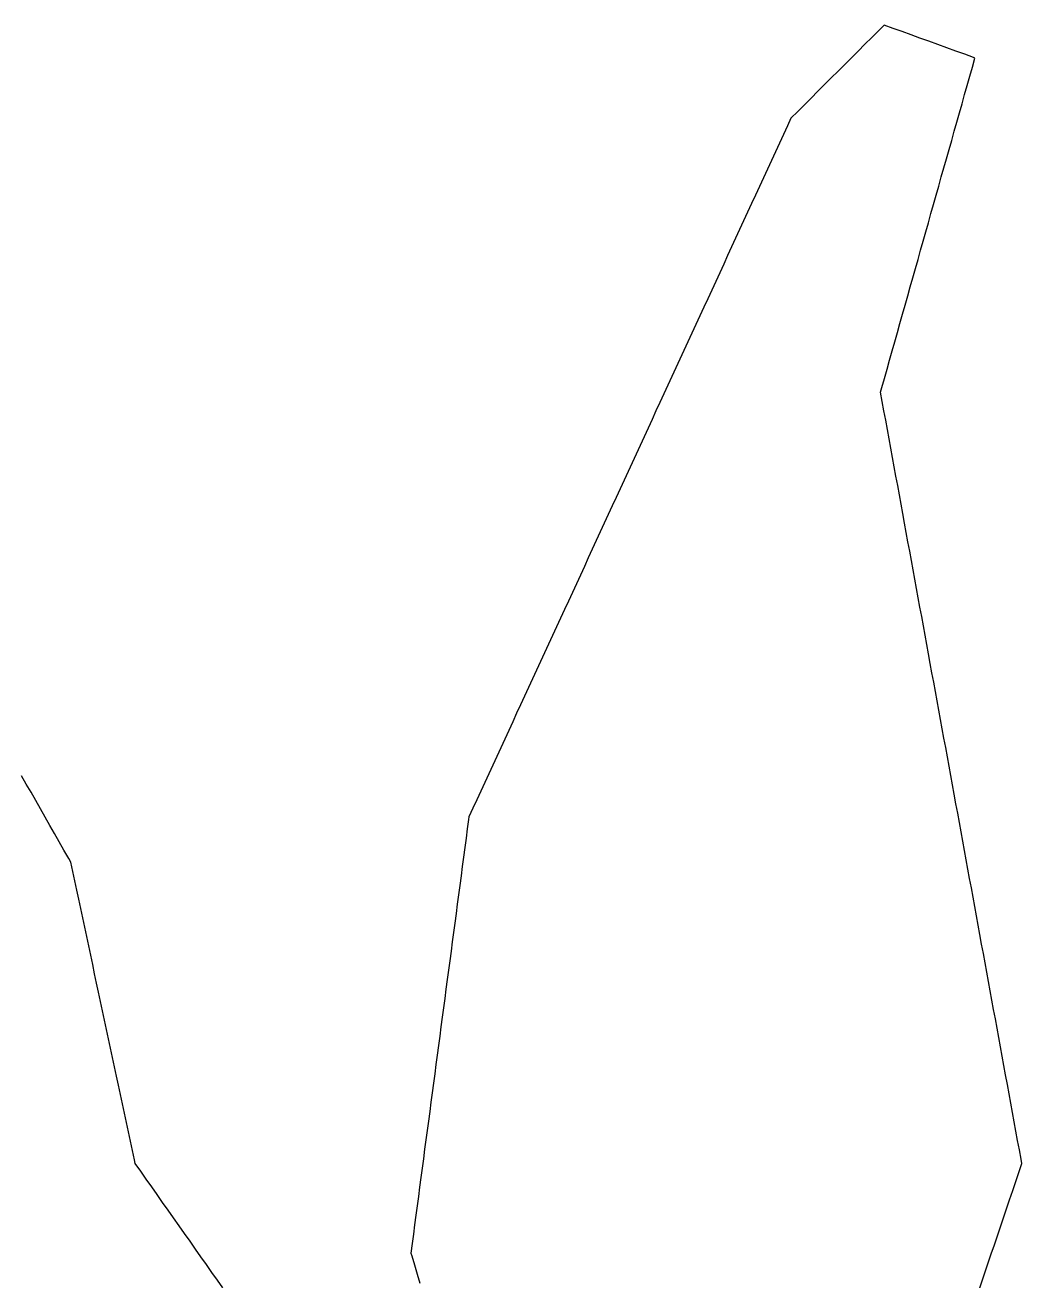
# Model space of a CAD drawing. Header units: millimetres. Extents: x 230 to 3347, y 514 to 5196.
# Drawn here: x 361.3 to 466.1, y 3137.1 to 3269.1 of the extents above; entities that cross this region are included whole.
import ezdxf

# ---------------------------------------------------------------- set-up
doc = ezdxf.new("R2010")
doc.units = ezdxf.units.MM
doc.layers.add('ALL_ISLANDS', color=7, linetype='Continuous')
doc.layers.add('OUTLINE_ISLAND_01', color=7, linetype='Continuous')

msp = doc.modelspace()

# ---------------------------------------------------------------- linework, layer by layer
at = {"layer": 'ALL_ISLANDS'}
for points in [[(461.6145, 3136.158), (461.9358, 3137.105), (462.257, 3138.052), (462.5783, 3138.999), (462.8995, 3139.946), (463.2208, 3140.893), (463.542, 3141.84), (463.8633, 3142.787), (464.1846, 3143.7339), (464.5058, 3144.6809), (464.8271, 3145.6279), (465.1483, 3146.5749), (465.4696, 3147.5219), (465.7908, 3148.4689), (466.1121, 3149.4159), (466.0263, 3149.8844), (465.8461, 3150.8681), (465.666, 3151.8517), (465.4858, 3152.8354), (465.3057, 3153.819), (465.1256, 3154.8026), (464.9454, 3155.7863), (464.7653, 3156.7699), (464.5851, 3157.7536), (464.405, 3158.7372), (464.2248, 3159.7208), (464.0447, 3160.7045), (463.8645, 3161.6881), (463.6844, 3162.6718), (463.5042, 3163.6554), (463.3241, 3164.639), (463.144, 3165.6227), (462.9638, 3166.6063), (462.7837, 3167.59), (462.6035, 3168.5736), (462.4234, 3169.5572), (462.2432, 3170.5409), (462.0631, 3171.5245), (461.8829, 3172.5082), (461.7028, 3173.4918), (461.5226, 3174.4754), (461.3425, 3175.4591), (461.1624, 3176.4427), (460.9822, 3177.4264), (460.8021, 3178.41), (460.6219, 3179.3936), (460.4418, 3180.3773), (460.2616, 3181.3609), (460.0815, 3182.3446), (459.9013, 3183.3282), (459.7212, 3184.3118), (459.541, 3185.2955), (459.3609, 3186.2791), (459.1807, 3187.2628), (459.0006, 3188.2464), (458.8205, 3189.23), (458.6403, 3190.2137), (458.4602, 3191.1973), (458.28, 3192.181), (458.0999, 3193.1646), (457.9197, 3194.1482), (457.7396, 3195.1319), (457.5594, 3196.1155), (457.3793, 3197.0992), (457.1991, 3198.0828), (457.019, 3199.0664), (456.8389, 3200.0501), (456.6587, 3201.0337), (456.4786, 3202.0174), (456.2984, 3203.001), (456.1183, 3203.9846), (455.9381, 3204.9683), (455.758, 3205.9519), (455.5778, 3206.9356), (455.3977, 3207.9192), (455.2175, 3208.9028), (455.0374, 3209.8865), (454.8572, 3210.8701), (454.6771, 3211.8538), (454.497, 3212.8374), (454.3168, 3213.821), (454.1367, 3214.8047), (453.9565, 3215.7883), (453.7764, 3216.772), (453.5962, 3217.7556), (453.4161, 3218.7392), (453.2359, 3219.7229), (453.0558, 3220.7065), (452.8756, 3221.6902), (452.6955, 3222.6738), (452.5154, 3223.6574), (452.3352, 3224.6411), (452.1551, 3225.6247), (451.9749, 3226.6084), (451.7948, 3227.592), (451.6146, 3228.5756), (451.4345, 3229.5593), (451.2543, 3230.5429), (451.3887, 3231.0183), (451.6606, 3231.9806), (451.9325, 3232.9429), (452.2044, 3233.9053), (452.4763, 3234.8676), (452.7482, 3235.8299), (453.0201, 3236.7922), (453.2921, 3237.7546), (453.564, 3238.7169), (453.8359, 3239.6792), (454.1078, 3240.6415), (454.3797, 3241.6038), (454.6516, 3242.5662), (454.9235, 3243.5285), (455.1954, 3244.4908), (455.4674, 3245.4531), (455.7393, 3246.4155), (456.0112, 3247.3778), (456.2831, 3248.3401), (456.555, 3249.3024), (456.8269, 3250.2647), (457.0988, 3251.2271), (457.3708, 3252.1894), (457.6427, 3253.1517), (457.9146, 3254.114), (458.1865, 3255.0763), (458.4584, 3256.0387), (458.7303, 3257.001), (459.0022, 3257.9633), (459.2742, 3258.9256), (459.5461, 3259.888), (459.818, 3260.8503), (460.0899, 3261.8126), (460.3618, 3262.7749), (460.6337, 3263.7372), (460.9056, 3264.6996), (461.1776, 3265.6619), (461.0386, 3265.7123), (460.0984, 3266.053), (459.1582, 3266.3937), (458.2181, 3266.7344), (457.2779, 3267.0751), (456.3377, 3267.4158), (455.3975, 3267.7565), (454.4574, 3268.0972), (453.5172, 3268.438), (452.577, 3268.7787), (451.6369, 3269.1194), (451.0328, 3268.5165), (450.325, 3267.8101), (449.6171, 3267.1037), (448.9093, 3266.3973), (448.2015, 3265.6909), (447.4937, 3264.9845), (446.7859, 3264.2781), (446.0781, 3263.5718), (445.3702, 3262.8654), (444.6624, 3262.159), (443.9546, 3261.4526), (443.2468, 3260.7462), (442.539, 3260.0398), (441.8311, 3259.3334), (441.4565, 3258.5204), (441.0379, 3257.6122), (440.6194, 3256.704), (440.2008, 3255.7958), (439.7823, 3254.8876), (439.3637, 3253.9794), (438.9452, 3253.0712), (438.5266, 3252.163), (438.1081, 3251.2548), (437.6895, 3250.3467), (437.271, 3249.4385), (436.8524, 3248.5303), (436.4339, 3247.6221), (436.0153, 3246.7139), (435.5968, 3245.8057), (435.1782, 3244.8975), (434.7597, 3243.9893), (434.3411, 3243.0811), (433.9226, 3242.1729), (433.504, 3241.2647), (433.0855, 3240.3565), (432.6669, 3239.4483), (432.2484, 3238.5401), (431.8298, 3237.6319), (431.4113, 3236.7237), (430.9928, 3235.8155), (430.5742, 3234.9073), (430.1557, 3233.9992), (429.7371, 3233.091), (429.3186, 3232.1828), (428.9, 3231.2746), (428.4815, 3230.3664), (428.0629, 3229.4582), (427.6444, 3228.55), (427.2258, 3227.6418), (426.8073, 3226.7336), (426.3887, 3225.8254), (425.9702, 3224.9172), (425.5516, 3224.009), (425.1331, 3223.1008), (424.7145, 3222.1926), (424.296, 3221.2844), (423.8774, 3220.3762), (423.4589, 3219.468), (423.0403, 3218.5598), (422.6218, 3217.6517), (422.2032, 3216.7435), (421.7847, 3215.8353), (421.3661, 3214.9271), (420.9476, 3214.0189), (420.529, 3213.1107), (420.1105, 3212.2025), (419.6919, 3211.2943), (419.2734, 3210.3861), (418.8548, 3209.4779), (418.4363, 3208.5697), (418.0177, 3207.6615), (417.5992, 3206.7533), (417.1806, 3205.8451), (416.7621, 3204.9369), (416.3436, 3204.0287), (415.925, 3203.1205), (415.5065, 3202.2123), (415.0879, 3201.3042), (414.6694, 3200.396), (414.2508, 3199.4878), (413.8323, 3198.5796), (413.4137, 3197.6714), (412.9952, 3196.7632), (412.5766, 3195.855), (412.1581, 3194.9468), (411.7395, 3194.0386), (411.321, 3193.1304), (410.9024, 3192.2222), (410.4839, 3191.314), (410.0653, 3190.4058), (409.6468, 3189.4976), (409.2282, 3188.5894), (408.8097, 3187.6812), (408.3911, 3186.773), (407.9726, 3185.8648), (407.9394, 3185.6154), (407.8075, 3184.6241), (407.6756, 3183.6328), (407.5437, 3182.6416), (407.4118, 3181.6503), (407.2799, 3180.659), (407.148, 3179.6678), (407.0161, 3178.6765), (406.8842, 3177.6852), (406.7523, 3176.694), (406.6204, 3175.7027), (406.4885, 3174.7115), (406.3566, 3173.7202), (406.2247, 3172.7289), (406.0928, 3171.7377), (405.9609, 3170.7464), (405.829, 3169.7551), (405.6971, 3168.7639), (405.5652, 3167.7726), (405.4333, 3166.7814), (405.3014, 3165.7901), (405.1695, 3164.7988), (405.0376, 3163.8076), (404.9057, 3162.8163), (404.7738, 3161.825), (404.6419, 3160.8338), (404.51, 3159.8425), (404.3781, 3158.8513), (404.2462, 3157.86), (404.1143, 3156.8687), (403.9824, 3155.8775), (403.8505, 3154.8862), (403.7186, 3153.8949), (403.5867, 3152.9037), (403.4548, 3151.9124), (403.3229, 3150.9212), (403.191, 3149.9299), (403.0591, 3148.9386), (402.9271, 3147.9474), (402.7952, 3146.9561), (402.6633, 3145.9648), (402.5314, 3144.9736), (402.3995, 3143.9823), (402.2676, 3142.991), (402.1357, 3141.9998), (402.0038, 3141.0085), (401.8719, 3140.0173), (401.9597, 3139.7236), (402.2461, 3138.7655), (402.5324, 3137.8073), (402.8188, 3136.8492)], [(382.1073, 3136.3455), (381.5316, 3137.1631), (380.9558, 3137.9807), (380.38, 3138.7984), (379.8043, 3139.616), (379.2285, 3140.4336), (378.6527, 3141.2512), (378.077, 3142.0688), (377.5012, 3142.8864), (376.9255, 3143.7041), (376.3497, 3144.5217), (375.7739, 3145.3393), (375.1982, 3146.1569), (374.6224, 3146.9745), (374.0466, 3147.7921), (373.4709, 3148.6098), (372.8951, 3149.4274), (372.8099, 3149.8259), (372.6008, 3150.8038), (372.3917, 3151.7817), (372.1826, 3152.7596), (371.9735, 3153.7374), (371.7644, 3154.7153), (371.5553, 3155.6932), (371.3462, 3156.6711), (371.137, 3157.649), (370.9279, 3158.6269), (370.7188, 3159.6048), (370.5097, 3160.5827), (370.3006, 3161.5606), (370.0915, 3162.5385), (369.8824, 3163.5164), (369.6733, 3164.4943), (369.4642, 3165.4722), (369.2551, 3166.4501), (369.046, 3167.4279), (368.8369, 3168.4058), (368.6278, 3169.3837), (368.4187, 3170.3616), (368.2096, 3171.3395), (368.0005, 3172.3174), (367.7914, 3173.2953), (367.5822, 3174.2732), (367.3731, 3175.2511), (367.164, 3176.229), (366.9549, 3177.2069), (366.7458, 3178.1848), (366.5367, 3179.1627), (366.3276, 3180.1406), (366.1185, 3181.1184), (365.8965, 3181.5082), (365.4014, 3182.377), (364.9064, 3183.2459), (364.4113, 3184.1148), (363.9163, 3184.9837), (363.4213, 3185.8525), (362.9262, 3186.7214), (362.4312, 3187.5903), (361.9362, 3188.4591), (361.4411, 3189.328), (360.9461, 3190.1969)]]:
    msp.add_lwpolyline(points, dxfattribs=at)
at = {"layer": 'OUTLINE_ISLAND_01'}
for points in [[(461.6145, 3136.158), (461.9358, 3137.105), (462.257, 3138.052), (462.5783, 3138.999), (462.8995, 3139.946), (463.2208, 3140.893), (463.542, 3141.84), (463.8633, 3142.787), (464.1846, 3143.7339), (464.5058, 3144.6809), (464.8271, 3145.6279), (465.1483, 3146.5749), (465.4696, 3147.5219), (465.7908, 3148.4689), (466.1121, 3149.4159), (466.0263, 3149.8844), (465.8461, 3150.8681), (465.666, 3151.8517), (465.4858, 3152.8354), (465.3057, 3153.819), (465.1256, 3154.8026), (464.9454, 3155.7863), (464.7653, 3156.7699), (464.5851, 3157.7536), (464.405, 3158.7372), (464.2248, 3159.7208), (464.0447, 3160.7045), (463.8645, 3161.6881), (463.6844, 3162.6718), (463.5042, 3163.6554), (463.3241, 3164.639), (463.144, 3165.6227), (462.9638, 3166.6063), (462.7837, 3167.59), (462.6035, 3168.5736), (462.4234, 3169.5572), (462.2432, 3170.5409), (462.0631, 3171.5245), (461.8829, 3172.5082), (461.7028, 3173.4918), (461.5226, 3174.4754), (461.3425, 3175.4591), (461.1624, 3176.4427), (460.9822, 3177.4264), (460.8021, 3178.41), (460.6219, 3179.3936), (460.4418, 3180.3773), (460.2616, 3181.3609), (460.0815, 3182.3446), (459.9013, 3183.3282), (459.7212, 3184.3118), (459.541, 3185.2955), (459.3609, 3186.2791), (459.1807, 3187.2628), (459.0006, 3188.2464), (458.8205, 3189.23), (458.6403, 3190.2137), (458.4602, 3191.1973), (458.28, 3192.181), (458.0999, 3193.1646), (457.9197, 3194.1482), (457.7396, 3195.1319), (457.5594, 3196.1155), (457.3793, 3197.0992), (457.1991, 3198.0828), (457.019, 3199.0664), (456.8389, 3200.0501), (456.6587, 3201.0337), (456.4786, 3202.0174), (456.2984, 3203.001), (456.1183, 3203.9846), (455.9381, 3204.9683), (455.758, 3205.9519), (455.5778, 3206.9356), (455.3977, 3207.9192), (455.2175, 3208.9028), (455.0374, 3209.8865), (454.8572, 3210.8701), (454.6771, 3211.8538), (454.497, 3212.8374), (454.3168, 3213.821), (454.1367, 3214.8047), (453.9565, 3215.7883), (453.7764, 3216.772), (453.5962, 3217.7556), (453.4161, 3218.7392), (453.2359, 3219.7229), (453.0558, 3220.7065), (452.8756, 3221.6902), (452.6955, 3222.6738), (452.5154, 3223.6574), (452.3352, 3224.6411), (452.1551, 3225.6247), (451.9749, 3226.6084), (451.7948, 3227.592), (451.6146, 3228.5756), (451.4345, 3229.5593), (451.2543, 3230.5429), (451.3887, 3231.0183), (451.6606, 3231.9806), (451.9325, 3232.9429), (452.2044, 3233.9053), (452.4763, 3234.8676), (452.7482, 3235.8299), (453.0201, 3236.7922), (453.2921, 3237.7546), (453.564, 3238.7169), (453.8359, 3239.6792), (454.1078, 3240.6415), (454.3797, 3241.6038), (454.6516, 3242.5662), (454.9235, 3243.5285), (455.1954, 3244.4908), (455.4674, 3245.4531), (455.7393, 3246.4155), (456.0112, 3247.3778), (456.2831, 3248.3401), (456.555, 3249.3024), (456.8269, 3250.2647), (457.0988, 3251.2271), (457.3708, 3252.1894), (457.6427, 3253.1517), (457.9146, 3254.114), (458.1865, 3255.0763), (458.4584, 3256.0387), (458.7303, 3257.001), (459.0022, 3257.9633), (459.2742, 3258.9256), (459.5461, 3259.888), (459.818, 3260.8503), (460.0899, 3261.8126), (460.3618, 3262.7749), (460.6337, 3263.7372), (460.9056, 3264.6996), (461.1776, 3265.6619), (461.0386, 3265.7123), (460.0984, 3266.053), (459.1582, 3266.3937), (458.2181, 3266.7344), (457.2779, 3267.0751), (456.3377, 3267.4158), (455.3975, 3267.7565), (454.4574, 3268.0972), (453.5172, 3268.438), (452.577, 3268.7787), (451.6369, 3269.1194), (451.0328, 3268.5165), (450.325, 3267.8101), (449.6171, 3267.1037), (448.9093, 3266.3973), (448.2015, 3265.6909), (447.4937, 3264.9845), (446.7859, 3264.2781), (446.0781, 3263.5718), (445.3702, 3262.8654), (444.6624, 3262.159), (443.9546, 3261.4526), (443.2468, 3260.7462), (442.539, 3260.0398), (441.8311, 3259.3334), (441.4565, 3258.5204), (441.0379, 3257.6122), (440.6194, 3256.704), (440.2008, 3255.7958), (439.7823, 3254.8876), (439.3637, 3253.9794), (438.9452, 3253.0712), (438.5266, 3252.163), (438.1081, 3251.2548), (437.6895, 3250.3467), (437.271, 3249.4385), (436.8524, 3248.5303), (436.4339, 3247.6221), (436.0153, 3246.7139), (435.5968, 3245.8057), (435.1782, 3244.8975), (434.7597, 3243.9893), (434.3411, 3243.0811), (433.9226, 3242.1729), (433.504, 3241.2647), (433.0855, 3240.3565), (432.6669, 3239.4483), (432.2484, 3238.5401), (431.8298, 3237.6319), (431.4113, 3236.7237), (430.9928, 3235.8155), (430.5742, 3234.9073), (430.1557, 3233.9992), (429.7371, 3233.091), (429.3186, 3232.1828), (428.9, 3231.2746), (428.4815, 3230.3664), (428.0629, 3229.4582), (427.6444, 3228.55), (427.2258, 3227.6418), (426.8073, 3226.7336), (426.3887, 3225.8254), (425.9702, 3224.9172), (425.5516, 3224.009), (425.1331, 3223.1008), (424.7145, 3222.1926), (424.296, 3221.2844), (423.8774, 3220.3762), (423.4589, 3219.468), (423.0403, 3218.5598), (422.6218, 3217.6517), (422.2032, 3216.7435), (421.7847, 3215.8353), (421.3661, 3214.9271), (420.9476, 3214.0189), (420.529, 3213.1107), (420.1105, 3212.2025), (419.6919, 3211.2943), (419.2734, 3210.3861), (418.8548, 3209.4779), (418.4363, 3208.5697), (418.0177, 3207.6615), (417.5992, 3206.7533), (417.1806, 3205.8451), (416.7621, 3204.9369), (416.3436, 3204.0287), (415.925, 3203.1205), (415.5065, 3202.2123), (415.0879, 3201.3042), (414.6694, 3200.396), (414.2508, 3199.4878), (413.8323, 3198.5796), (413.4137, 3197.6714), (412.9952, 3196.7632), (412.5766, 3195.855), (412.1581, 3194.9468), (411.7395, 3194.0386), (411.321, 3193.1304), (410.9024, 3192.2222), (410.4839, 3191.314), (410.0653, 3190.4058), (409.6468, 3189.4976), (409.2282, 3188.5894), (408.8097, 3187.6812), (408.3911, 3186.773), (407.9726, 3185.8648), (407.9394, 3185.6154), (407.8075, 3184.6241), (407.6756, 3183.6328), (407.5437, 3182.6416), (407.4118, 3181.6503), (407.2799, 3180.659), (407.148, 3179.6678), (407.0161, 3178.6765), (406.8842, 3177.6852), (406.7523, 3176.694), (406.6204, 3175.7027), (406.4885, 3174.7115), (406.3566, 3173.7202), (406.2247, 3172.7289), (406.0928, 3171.7377), (405.9609, 3170.7464), (405.829, 3169.7551), (405.6971, 3168.7639), (405.5652, 3167.7726), (405.4333, 3166.7814), (405.3014, 3165.7901), (405.1695, 3164.7988), (405.0376, 3163.8076), (404.9057, 3162.8163), (404.7738, 3161.825), (404.6419, 3160.8338), (404.51, 3159.8425), (404.3781, 3158.8513), (404.2462, 3157.86), (404.1143, 3156.8687), (403.9824, 3155.8775), (403.8505, 3154.8862), (403.7186, 3153.8949), (403.5867, 3152.9037), (403.4548, 3151.9124), (403.3229, 3150.9212), (403.191, 3149.9299), (403.0591, 3148.9386), (402.9271, 3147.9474), (402.7952, 3146.9561), (402.6633, 3145.9648), (402.5314, 3144.9736), (402.3995, 3143.9823), (402.2676, 3142.991), (402.1357, 3141.9998), (402.0038, 3141.0085), (401.8719, 3140.0173), (401.9597, 3139.7236), (402.2461, 3138.7655), (402.5324, 3137.8073), (402.8188, 3136.8492)], [(382.1073, 3136.3455), (381.5316, 3137.1631), (380.9558, 3137.9807), (380.38, 3138.7984), (379.8043, 3139.616), (379.2285, 3140.4336), (378.6527, 3141.2512), (378.077, 3142.0688), (377.5012, 3142.8864), (376.9255, 3143.7041), (376.3497, 3144.5217), (375.7739, 3145.3393), (375.1982, 3146.1569), (374.6224, 3146.9745), (374.0466, 3147.7921), (373.4709, 3148.6098), (372.8951, 3149.4274), (372.8099, 3149.8259), (372.6008, 3150.8038), (372.3917, 3151.7817), (372.1826, 3152.7596), (371.9735, 3153.7374), (371.7644, 3154.7153), (371.5553, 3155.6932), (371.3462, 3156.6711), (371.137, 3157.649), (370.9279, 3158.6269), (370.7188, 3159.6048), (370.5097, 3160.5827), (370.3006, 3161.5606), (370.0915, 3162.5385), (369.8824, 3163.5164), (369.6733, 3164.4943), (369.4642, 3165.4722), (369.2551, 3166.4501), (369.046, 3167.4279), (368.8369, 3168.4058), (368.6278, 3169.3837), (368.4187, 3170.3616), (368.2096, 3171.3395), (368.0005, 3172.3174), (367.7914, 3173.2953), (367.5822, 3174.2732), (367.3731, 3175.2511), (367.164, 3176.229), (366.9549, 3177.2069), (366.7458, 3178.1848), (366.5367, 3179.1627), (366.3276, 3180.1406), (366.1185, 3181.1184), (365.8965, 3181.5082), (365.4014, 3182.377), (364.9064, 3183.2459), (364.4113, 3184.1148), (363.9163, 3184.9837), (363.4213, 3185.8525), (362.9262, 3186.7214), (362.4312, 3187.5903), (361.9362, 3188.4591), (361.4411, 3189.328), (360.9461, 3190.1969)]]:
    msp.add_lwpolyline(points, dxfattribs=at)

doc.saveas('drawing.dxf')
